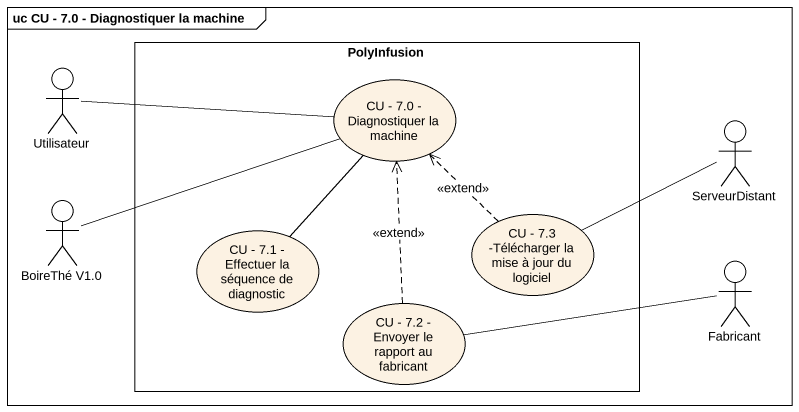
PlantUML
@startuml
mainframe uc CU - 7.0 - Diagnostiquer la machine
actor Utilisateur
rectangle PolyInfusion {
  usecase "CU - 7.0 - Diagnostiquer la machine" as CU_7_0_Diagnostiquer_la
  usecase "CU - 7.1 - Effectuer la séquence de diagnostic" as CU_7_1_Effectuer_la
  usecase "CU - 7.3 -Télécharger la mise à jour du logiciel" as CU_7_3_Télécharger_la_mise
  usecase "CU - 7.2 - Envoyer le rapport au fabricant" as CU_7_2_Envoyer_le_rapport
}
actor ServeurDistant
actor "BoireThé V1.0" as BoireThé_V1_0
actor Fabricant
Utilisateur -right- CU_7_0_Diagnostiquer_la
CU_7_0_Diagnostiquer_la -left- BoireThé_V1_0
CU_7_0_Diagnostiquer_la -- CU_7_1_Effectuer_la
ServeurDistant -left- CU_7_3_Télécharger_la_mise
CU_7_3_Télécharger_la_mise .up.> CU_7_0_Diagnostiquer_la : <<extend>>
Fabricant -left- CU_7_2_Envoyer_le_rapport
CU_7_2_Envoyer_le_rapport .up.> CU_7_0_Diagnostiquer_la : <<extend>>
@enduml
